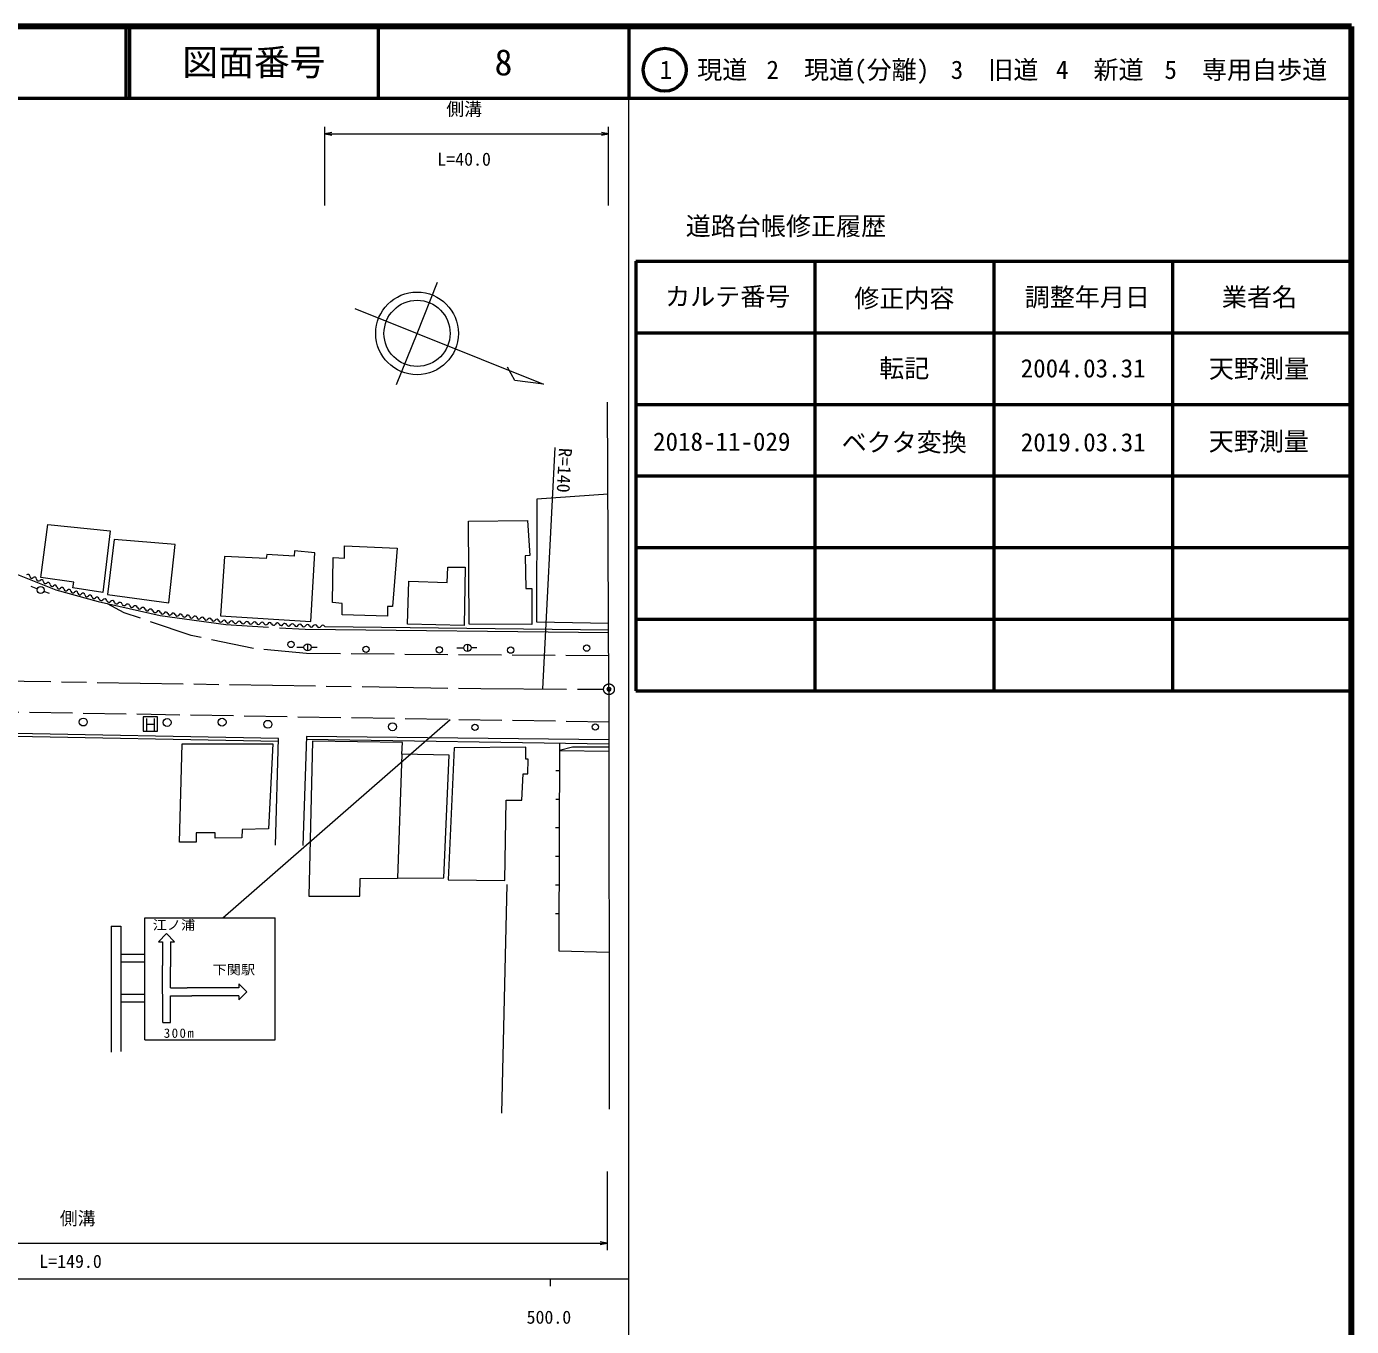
# Model space of a CAD drawing. Units: millimetres, scale not verified. Extents: x 40000 to 680000, y 20000 to 380000.
# Drawn here: x 494844 to 680000, y 198357 to 380000 of the extents above; entities that cross this region are included whole.
import ezdxf
from ezdxf.enums import TextEntityAlignment as Align

# ---------------------------------------------------------------- set-up
doc = ezdxf.new("R2010")
doc.units = ezdxf.units.MM
doc.header["$LTSCALE"] = 1000
doc.header["$PDMODE"] = 32
doc.header["$PDSIZE"] = 500
doc.linetypes.add('CHAIN', pattern=[18.5, 12, -1.5, 3.5, -1.5])
doc.linetypes.add('DASHED', pattern=[7.5, 6, -1.5])
for name, color, linetype, lineweight in [('M-BMK', 2, 'CHAIN', 13), ('M-BMK-OTRS', 5, 'Continuous', 13), ('M-BMK-SRVR', 3, 'Continuous', 13), ('M-STR-HTXT', 7, 'Continuous', 13), ('M-STR-STRC', 7, 'Continuous', 13), ('M-TTL', 2, 'Continuous', 140), ('M-TTL-BAND', 7, 'Continuous', 13), ('M-TTL-FRAM', 2, 'Continuous', 50), ('M-TTL-LINE', 7, 'Continuous', 50), ('M-WORK', 1, 'Continuous', 13)]:
    doc.layers.add(name, color=color, linetype=linetype, lineweight=lineweight)
doc.layers.add('M-OTRS', color=6, linetype='Continuous')
doc.layers.add('M-TTL-TXT', color=7, linetype='Continuous')
doc.styles.add('ＭＳ ゴシック', font='')
doc.styles.get('ＭＳ ゴシック').set_extended_font_data('MS Gothic')

# ---------------------------------------------------------------- blocks, each defined once
blk = doc.blocks.new('open_arrow')
at = {"color": 0, "linetype": 'Continuous', "lineweight": -2}
blk.add_lwpolyline([(7.5, 1.25), (0, 0), (7.5, -1.25)], dxfattribs=at)

msp = doc.modelspace()

# ---------------------------------------------------------------- linework, layer by layer
at = {"layer": 'M-BMK'}
for p, q in [((375249, 290446), (558318, 287492)), ((558318, 287492), (576237, 287398))]:
    msp.add_line(p, q, dxfattribs=at)
msp.add_circle((576237, 287398), 750, dxfattribs=at)
at = {"layer": 'M-BMK-OTRS'}
for q in [(576048, 327508), (576276, 228707)]:
    msp.add_line((576237, 287398), q, dxfattribs=at)
at = {"layer": 'M-BMK-SRVR'}
for p, q in [((549421, 337121), (552298, 344264)), ((546544, 329979), (549421, 337121))]:
    msp.add_line(p, q, dxfattribs=at)
msp.add_lwpolyline([(540737, 340620), (567088, 330004), (563084, 330529), (562056, 332414)], dxfattribs=at)
for radius in [5775, 4620]:
    msp.add_circle((549421, 337121), radius, dxfattribs=at)
at = {"layer": 'M-OTRS'}
msp.add_point((576237, 287398), dxfattribs=at)
at = {"layer": 'M-STR-HTXT'}
for p, q in [((536514, 355000), (536514, 366000)), ((536514, 365000), (576194, 365000)), ((576194, 355000), (576194, 366000)), ((567012, 287447), (568701, 321172)), ((576000, 220000), (576000, 209000)), ((426678, 210000), (576000, 210000))]:
    msp.add_line(p, q, dxfattribs=at)
at = {"layer": 'M-STR-STRC'}
for p, q in [((513140, 283524), (511140, 283524)), ((511140, 283524), (511140, 281524)), ((511680, 281608), (511680, 283308)), ((512671, 283319), (512671, 281614)), ((513140, 281524), (513140, 283524)), ((511140, 281524), (513140, 281524)), ((511680, 282524), (512671, 282524)), ((522275, 255450), (554044, 283164)), ((561979, 260096), (561228, 228145)), ((506698, 254296), (508042, 254296)), ((506698, 254296), (506698, 236706)), ((508042, 254296), (508042, 236787)), ((511402, 238420), (511402, 255450)), ((511402, 255450), (529594, 255450)), ((529594, 238420), (529594, 255450)), ((514427, 253248), (513307, 252128)), ((513307, 252128), (513867, 252128)), ((513867, 252128), (513866, 248812)), ((515547, 252128), (514427, 253248)), ((514987, 252128), (514987, 248613)), ((514987, 252128), (515547, 252128)), ((508042, 250376), (511402, 250376)), ((511402, 249256), (508042, 249256)), ((513875, 240829), (513866, 248812)), ((514987, 245666), (514987, 248613)), ((508042, 244776), (511402, 244776)), ((514987, 245666), (517318, 245666)), ((514987, 240830), (514987, 244546)), ((514987, 244546), (517960, 244546)), ((524515, 245666), (517318, 245666)), ((524515, 244546), (517960, 244546)), ((525635, 245106), (524515, 246226)), ((524515, 246226), (524515, 245666)), ((524515, 243986), (525635, 245106)), ((524515, 244546), (524515, 243986)), ((511402, 243656), (508042, 243656)), ((513875, 240829), (514987, 240830)), ((511402, 238420), (529594, 238420))]:
    msp.add_line(p, q, dxfattribs=at)
at = {"layer": 'M-TTL'}
for p, q in [((680000, 380000), (40000, 380000)), ((680000, 20000), (680000, 380000))]:
    msp.add_line(p, q, dxfattribs=at)
at = {"layer": 'M-TTL-BAND'}
for p, q in [((579000, 20000), (579000, 370000)), ((40000, 205000), (579000, 205000)), ((568000, 205000), (568000, 204000))]:
    msp.add_line(p, q, dxfattribs=at)
at = {"layer": 'M-TTL-FRAM'}
for p, q in [((580000, 347197), (580000, 287197)), ((580000, 347197), (680000, 347197)), ((580000, 287197), (680000, 287197))]:
    msp.add_line(p, q, dxfattribs=at)
at = {"layer": 'M-TTL-LINE'}
for p, q in [((508747, 380000), (508747, 370000)), ((509247, 380000), (509247, 370000)), ((543997, 380000), (543997, 370000)), ((579000, 380000), (579000, 370000)), ((40000, 370000), (680000, 370000)), ((605000, 347197), (605000, 287197)), ((630000, 347197), (630000, 287197)), ((655000, 347197), (655000, 287197)), ((580000, 337197), (680000, 337197)), ((580000, 327197), (680000, 327197)), ((580000, 317197), (680000, 317197)), ((580000, 307197), (680000, 307197)), ((580000, 297197), (680000, 297197))]:
    msp.add_line(p, q, dxfattribs=at)
msp.add_circle((584031, 373958), 3000, dxfattribs=at)
at = {"layer": 'M-WORK'}
for p, q in [((460362, 316608), (498965, 301283)), ((566139, 313935), (566123, 296829)), ((576108, 314655), (566139, 313935)), ((496842, 303007), (497846, 310427)), ((497846, 310427), (506540, 309520)), ((506540, 309520), (505489, 300927)), ((556619, 310886), (564859, 310964)), ((556681, 296500), (556619, 310886)), ((564859, 310964), (565203, 306101)), ((539298, 307432), (546663, 307104)), ((539298, 305697), (539298, 307432)), ((522505, 305931), (521942, 297652)), ((528321, 305673), (522505, 305931)), ((528415, 306236), (528321, 305673)), ((532262, 305978), (528415, 306236)), ((532309, 306729), (532262, 305978)), ((535123, 306447), (532309, 306729)), ((534584, 296878), (535123, 306447)), ((537586, 299505), (537703, 305790)), ((537703, 305790), (539298, 305697)), ((546663, 307104), (546006, 298965)), ((565203, 306101), (564515, 306054)), ((564515, 306054), (564640, 301473)), ((553622, 302327), (553707, 304453)), ((553707, 304453), (556157, 304453)), ((556157, 304453), (555983, 296307)), ((495433, 301822), (496362, 301450)), ((501439, 302350), (496842, 303007)), ((501329, 301584), (501439, 302350)), ((548103, 296479), (548275, 302515)), ((548275, 302515), (553622, 302327)), ((498050, 300758), (497287, 301071)), ((498965, 301283), (504882, 299636)), ((505489, 300927), (501329, 301584)), ((564640, 301473), (565437, 301473)), ((565437, 301473), (565437, 296438)), ((504882, 299636), (513500, 297721)), ((538970, 299387), (537586, 299505)), ((538946, 297816), (538970, 299387)), ((546006, 298965), (545279, 298942)), ((545279, 298942), (545279, 297628)), ((513500, 297721), (522692, 296438)), ((521942, 297652), (534584, 296878)), ((545279, 297628), (538946, 297816)), ((555983, 296307), (548103, 296479)), ((565437, 296438), (556681, 296500)), ((566123, 296829), (576194, 296626)), ((533799, 295787), (576200, 295315)), ((536514, 296157), (576198, 295715)), ((532618, 293256), (533618, 293256)), ((534104, 293756), (534111, 292756)), ((535442, 293244), (534618, 293249)), ((554961, 293188), (555961, 293188)), ((556447, 293688), (556454, 292688)), ((557785, 293176), (556961, 293181)), ((530074, 280507), (426496, 282503)), ((530062, 280107), (426678, 282100)), ((516222, 266029), (516618, 279768)), ((516618, 279768), (529283, 279768)), ((529283, 279768), (528674, 267900)), ((529649, 265624), (530074, 280507)), ((533977, 280790), (533441, 265584)), ((576242, 279738), (533963, 280390)), ((576256, 280308), (533977, 280790)), ((534811, 280145), (534303, 258465)), ((547364, 279957), (534811, 280145)), ((547315, 278320), (547364, 279957)), ((569329, 279844), (569233, 252180)), ((554591, 279199), (553778, 260764)), ((564619, 279322), (554591, 279199)), ((564626, 277647), (564619, 279322)), ((571135, 279296), (569326, 278852)), ((569326, 278852), (576243, 278742)), ((576243, 279296), (571135, 279296)), ((564967, 277633), (564626, 277647)), ((564904, 275590), (564967, 277633)), ((569316, 276012), (568816, 276014)), ((564082, 271912), (564244, 275556)), ((564244, 275556), (564904, 275590)), ((561690, 260654), (561862, 271897)), ((561862, 271897), (564082, 271912)), ((569302, 272012), (568802, 272014)), ((518567, 267321), (518547, 266050)), ((521215, 267321), (518567, 267321)), ((521226, 266613), (521215, 267321)), ((524937, 266644), (521226, 266613)), ((524991, 267783), (524937, 266644)), ((528674, 267900), (524991, 267783)), ((569288, 268012), (568788, 268014)), ((518547, 266050), (516222, 266029)), ((569274, 264012), (568774, 264014)), ((541433, 258489), (541467, 260954)), ((541467, 260954), (546705, 261002)), ((553778, 260764), (561690, 260654)), ((569260, 260012), (568760, 260014)), ((534303, 258465), (541433, 258489)), ((569246, 256012), (568747, 256014)), ((569233, 252180), (569233, 250835)), ((569233, 250835), (576262, 250647))]:
    msp.add_line(p, q, dxfattribs=at)
at = {"layer": 'M-WORK', "linetype": 'DASHED'}
for p, q in [((508485, 298074), (506178, 299348)), ((517868, 294914), (508485, 298074)), ((522692, 296438), (533799, 295787)), ((526582, 293075), (517868, 294914)), ((533964, 292376), (526582, 293075)), ((576215, 292061), (533964, 292376)), ((576250, 282794), (426537, 285288))]:
    msp.add_line(p, q, dxfattribs=at)
at = {"layer": 'M-WORK'}
for points in [[(515605, 307604), (507115, 308339), (506145, 300646), (514730, 299489)], [(547315, 278320), (546705, 261002), (553155, 261065), (553922, 278206)]]:
    msp.add_lwpolyline(points, close=True, dxfattribs=at)
for centre, radius in [((496826, 301263), 500), ((531819, 293657), 438), ((534118, 293256), 500), ((542295, 292969), 438), ((552549, 292899), 438), ((556461, 293188), 500), ((562505, 292864), 438), ((573130, 293145), 438), ((502770, 282820), 556), ((514497, 282749), 556), ((522167, 282796), 556), ((528573, 282496), 556), ((545990, 282166), 556), ((557512, 282081), 438), ((574329, 282127), 438)]:
    msp.add_circle(centre, radius, dxfattribs=at)
for centre, radius, start, end in [((495044, 303183), 272, 359.06377, 137.19628), ((495588, 303174), 272, 179.06377, 317.19628), ((495988, 302804), 272, 359.06377, 137.19628), ((496533, 302795), 272, 179.06377, 317.19628), ((496932, 302425), 272, 359.06377, 137.19628), ((497477, 302416), 272, 179.06377, 317.19628), ((497876, 302046), 272, 359.06377, 137.19628), ((498421, 302037), 272, 179.06377, 317.19628), ((498820, 301667), 272, 359.06377, 137.19628), ((499364, 301689), 273, 185.44263, 323.45178), ((499802, 301364), 273, 5.44263, 143.45178), ((500345, 301416), 273, 185.44263, 323.45178), ((500783, 301091), 273, 5.44263, 143.45178), ((501326, 301142), 273, 185.44263, 323.45178), ((501764, 300818), 273, 5.44263, 143.45178), ((502307, 300869), 273, 185.44263, 323.45178), ((502745, 300545), 273, 5.44263, 143.45178), ((503288, 300596), 273, 185.44263, 323.45178), ((503727, 300272), 273, 5.44263, 143.45178), ((504270, 300323), 273, 185.44263, 323.45178), ((504708, 299998), 273, 5.44263, 143.45178), ((505276, 300090), 304, 192.53671, 322.40568), ((505757, 299720), 304, 12.53671, 142.40568), ((506350, 299852), 304, 192.53671, 322.40568), ((506831, 299481), 304, 12.53671, 142.40568), ((507423, 299613), 304, 192.53671, 322.40568), ((507905, 299242), 304, 12.53671, 142.40568), ((508497, 299374), 304, 192.53671, 322.40568), ((508979, 299004), 304, 12.53671, 142.40568), ((509571, 299136), 304, 192.53671, 322.40568), ((510053, 298765), 304, 12.53671, 142.40568), ((510645, 298897), 304, 192.53671, 322.40568), ((511127, 298526), 304, 12.53671, 142.40568), ((511719, 298658), 304, 192.53671, 322.40568), ((512201, 298288), 304, 12.53671, 142.40568), ((512793, 298420), 304, 192.53671, 322.40568), ((513275, 298049), 304, 12.53671, 142.40568), ((513839, 298180), 276, 193.53354, 330.57407), ((514320, 297908), 276, 13.53354, 150.57407), ((514857, 298038), 276, 193.53354, 330.57407), ((515338, 297766), 276, 13.53354, 150.57407), ((515875, 297896), 276, 193.53354, 330.57407), ((516356, 297624), 276, 13.53354, 150.57407), ((516893, 297753), 276, 193.53354, 330.57407), ((517374, 297482), 276, 13.53354, 150.57407), ((517911, 297611), 276, 193.53354, 330.57407), ((518392, 297340), 276, 13.53354, 150.57407), ((518928, 297469), 276, 193.53354, 330.57407), ((519409, 297198), 276, 13.53354, 150.57407), ((519946, 297327), 276, 193.53354, 330.57407), ((520427, 297056), 276, 13.53354, 150.57407), ((520964, 297185), 276, 193.53354, 330.57407), ((521445, 296914), 276, 13.53354, 150.57407), ((521982, 297043), 276, 193.53354, 330.57407), ((522463, 296772), 276, 13.53354, 150.57407), ((523002, 296937), 289, 200.37119, 333.98233), ((523521, 296684), 289, 20.37119, 153.98233), ((524062, 296885), 289, 200.37119, 333.98233), ((524581, 296631), 289, 20.37119, 153.98233), ((525122, 296832), 289, 200.37119, 333.98233), ((525641, 296579), 289, 20.37119, 153.98233), ((526183, 296780), 289, 200.37119, 333.98233), ((526702, 296527), 289, 20.37119, 153.98233), ((527243, 296728), 289, 200.37119, 333.98233), ((527762, 296475), 289, 20.37119, 153.98233), ((528303, 296676), 289, 200.37119, 333.98233), ((528822, 296422), 289, 20.37119, 153.98233), ((529363, 296623), 289, 200.37119, 333.98233), ((529882, 296370), 289, 20.37119, 153.98233), ((530423, 296571), 289, 200.37119, 333.98233), ((530942, 296318), 289, 20.37119, 153.98233), ((531484, 296519), 289, 200.37119, 333.98233), ((532003, 296265), 289, 20.37119, 153.98233), ((532544, 296466), 289, 200.37119, 333.98233), ((533063, 296213), 289, 20.37119, 153.98233), ((533604, 296414), 289, 200.37119, 333.98233), ((534123, 296161), 289, 20.37119, 153.98233), ((534664, 296362), 289, 200.37119, 333.98233), ((535183, 296109), 289, 20.37119, 153.98233), ((536243, 296056), 289, 20.37119, 153.98233), ((535724, 296310), 289, 200.37119, 333.98233)]:
    msp.add_arc(centre, radius, start, end, dxfattribs=at)

# ---------------------------------------------------------------- block references
at = {"layer": 'M-STR-HTXT', "xscale": 133, "yscale": 133}
msp.add_blockref('open_arrow', (536514, 365000), dxfattribs=at)
at = {"layer": 'M-STR-HTXT', "xscale": 133, "yscale": 133, "rotation": 180}
for p in [(576194, 365000), (576000, 210000)]:
    msp.add_blockref('open_arrow', p, dxfattribs=at)

# ---------------------------------------------------------------- texts
at = {"layer": 'M-STR-HTXT', "style": 'ＭＳ ゴシック'}
for p in [(553500, 367000), (499500, 212000)]:
    msp.add_text('側溝', height=1833, dxfattribs=at).set_placement(p, align=Align.BOTTOM_LEFT)
for s, p in [('L=40.0', (556000, 360000)), ('L=149.0', (501000, 206000))]:
    msp.add_text(s, height=1833, dxfattribs=at).set_placement(p, align=Align.BOTTOM_CENTER)
msp.add_text('R=140', height=1833, rotation=267.132, dxfattribs=at).set_placement((568701, 321172), align=Align.BOTTOM_LEFT)
at = {"layer": 'M-STR-STRC', "style": 'ＭＳ ゴシック', "width": 1.1}
for s, p in [('江ノ浦', (515455, 253400)), ('下関駅', (523828, 247156))]:
    msp.add_text(s, height=1320, dxfattribs=at).set_placement(p, align=Align.BOTTOM_CENTER)
at = {"layer": 'M-STR-STRC', "insert": (516225, 238670), "char_height": 1320, "attachment_point": 8, "style": 'ＭＳ ゴシック'}
msp.add_mtext('\\T1.22;300m', dxfattribs=at)
at = {"layer": 'M-TTL-BAND', "style": 'ＭＳ ゴシック'}
msp.add_text('500.0', height=1833, dxfattribs=at).set_placement((567844, 198195), align=Align.BOTTOM_CENTER)
at = {"layer": 'M-TTL-TXT', "style": 'ＭＳ ゴシック'}
for s, height, p in [('図面番号', 3666, (526622, 375000)), ('8', 3666, (561497, 375000)), ('1\u3000現道', 2566, (589448, 373958)), ('2\u3000現道(分離)', 2566, (609619, 373958)), ('3\u3000旧道', 2566, (630121, 373958)), ('4\u3000新道', 2566, (644824, 373958)), ('5\u3000専用自歩道', 2566, (665228, 373958)), ('道路台帳修正履歴', 2566, (600968, 352113)), ('カルテ番号', 2566, (592839, 342277)), ('修正内容', 2566, (617509, 342023)), ('調整年月日', 2566, (643089, 342197)), ('業者名', 2566, (667134, 342197)), ('転記', 2566, (617500, 332245)), ('2004.03.31', 2566, (642500, 332245)), ('天野測量', 2566, (667077, 332189)), ('2018-11-029', 2566, (592000, 322000)), ('ベクタ変換', 2566, (617493, 321908)), ('2019.03.31', 2566, (642512, 321908)), ('天野測量', 2566, (667046, 322030))]:
    msp.add_text(s, height=height, dxfattribs=at).set_placement(p, align=Align.MIDDLE_CENTER)

doc.saveas('drawing.dxf')
